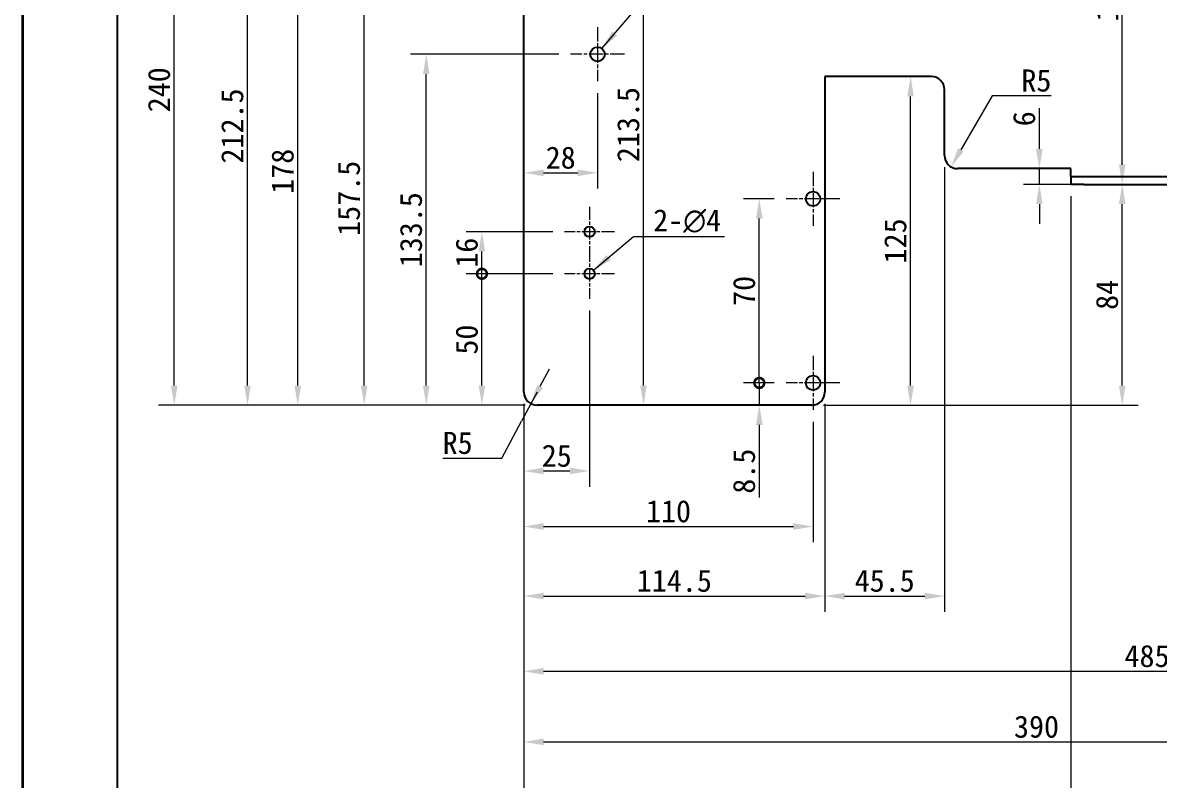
# Model space of a CAD drawing. Header units: millimetres. Extents: x 18 to 1244, y 16 to 875.
# Drawn here: x 18 to 450.3, y 316.3 to 604.4 of the extents above; entities that cross this region are included whole.
import ezdxf

# ---------------------------------------------------------------- set-up
doc = ezdxf.new("R2010")
doc.units = ezdxf.units.MM
doc.header["$LTSCALE"] = 3
doc.linetypes.add('CHAIN', pattern=[0.3543, 0.2362, -0.0295, 0.0591, -0.0295])
for name, color, linetype, lineweight, true_color in [('中心标记 (ISO)', 1, 'CHAIN', 18, 0xff0000), ('尺寸 (ISO)', 7, 'Continuous', 18, 0x008000), ('符号 (ISO)', 7, 'Continuous', 18, 0x008000)]:
    doc.layers.add(name, color=color, linetype=linetype, lineweight=lineweight, true_color=true_color)
doc.layers.add('可见 (ISO)', color=7, linetype='Continuous', lineweight=25)
doc.layers.add('图框 (ISO)', color=7, linetype='Continuous', lineweight=35)
doc.styles.add('文本样式74', font='SimSun.ttf')
doc.styles.add('最新国标', font='simfang.ttf')
doc.dimstyles.new('默认 (GB)', dxfattribs={"dimscale": 3, "dimtxt": 2.8, "dimasz": 2.5, "dimexe": 2, "dimexo": 1.5, "dimgap": 0.5, "dimtad": 1, "dimtoh": 1, "dimdsep": 46, "dimtxsty": '最新国标', "dimcen": 0.09, "dimdle": 10, "dimclrd": 256, "dimclre": 256, "dimclrt": 256, "dimaunit": 1, "dimadec": 3, "dimazin": 2, "dimtfac": 0.535714, "dimtmove": 0, "dimatfit": 3, "dimfxl": 0, "dimtolj": 1, "dimtzin": 0, "dimlwd": -1, "dimlwe": -1, "dimarcsym": 0})
doc.dimstyles.new('默认 (GB)$7', dxfattribs={"dimscale": 3, "dimtxt": 2.8, "dimasz": 2.5, "dimexe": 2, "dimexo": 1.5, "dimgap": 0.5, "dimtad": 1, "dimtoh": 1, "dimdsep": 46, "dimtxsty": '最新国标', "dimcen": 0.09, "dimdle": 10, "dimclrd": 256, "dimclre": 256, "dimclrt": 256, "dimaunit": 1, "dimadec": 3, "dimazin": 2, "dimtfac": 0.535714, "dimtmove": 0, "dimatfit": 3, "dimfxl": 0, "dimtolj": 1, "dimtzin": 0, "dimlwd": -1, "dimlwe": -1, "dimarcsym": 0})

# ---------------------------------------------------------------- blocks, each defined once
blk = doc.blocks.new('图框 最新国标')
at = {"layer": '图框 (ISO)'}
blk.add_line((6, 7), (6, 291.5), dxfattribs=at)
at = {"layer": '图框 (ISO)', "color": 7, "linetype": 'Continuous', "lineweight": 25}
blk.add_line((18, 7), (18, 290), dxfattribs=at)
at = {"layer": '图框 (ISO)', "style": '文本样式74'}
blk.add_attdef('零件代号_001', (42.68, 287.25), '', height=2.5, rotation=180, dxfattribs=at)
blk = doc.blocks.new('*D5')
at = {"layer": 'Defpoints', "color": 0, "transparency": 16777216}
for p in [(208.63, 463.93), (323.13, 463.93), (323.13, 386.34)]:
    blk.add_point(p, dxfattribs=at)
at = {"layer": '尺寸 (ISO)', "color": 116, "true_color": 0x00803f, "transparency": 16777216}
for p, q in [((208.63, 459.43), (208.63, 380.34)), ((323.13, 459.43), (323.13, 380.34)), ((216.13, 386.34), (315.63, 386.34))]:
    blk.add_line(p, q, dxfattribs=at)
for points in [[(216.13, 387.59), (216.13, 385.09), (208.63, 386.34)], [(315.63, 387.59), (315.63, 385.09), (323.13, 386.34)]]:
    blk.add_solid(points, dxfattribs=at)
at = {"layer": '尺寸 (ISO)', "transparency": 16777216, "insert": (265.88, 392.12), "char_height": 8.4, "attachment_point": 5, "style": '最新国标'}
blk.add_mtext('\\A1;114.5', dxfattribs=at)
blk = doc.blocks.new('*D6')
at = {"layer": 'Defpoints', "color": 0, "transparency": 16777216}
for p in [(368.63, 553.93), (323.13, 463.93), (368.63, 386.34)]:
    blk.add_point(p, dxfattribs=at)
at = {"layer": '尺寸 (ISO)', "color": 116, "true_color": 0x00803f, "transparency": 16777216}
for p, q in [((368.63, 549.43), (368.63, 380.34)), ((323.13, 459.43), (323.13, 380.34)), ((330.63, 386.34), (361.13, 386.34))]:
    blk.add_line(p, q, dxfattribs=at)
for points in [[(330.63, 387.59), (330.63, 385.09), (323.13, 386.34)], [(361.13, 387.59), (361.13, 385.09), (368.63, 386.34)]]:
    blk.add_solid(points, dxfattribs=at)
at = {"layer": '尺寸 (ISO)', "transparency": 16777216, "insert": (345.88, 392.12), "char_height": 8.4, "attachment_point": 5, "style": '最新国标'}
blk.add_mtext('\\A1;45.5', dxfattribs=at)
blk = doc.blocks.new('_DotSmall')
at = {"color": 0, "linetype": 'ByBlock', "const_width": 0.5}
blk.add_lwpolyline([(-0.0625, 0, 1), (0.0625, 0, 1)], format="xyb", close=True, dxfattribs=at)
blk = doc.blocks.new('*D7')
at = {"layer": 'Defpoints', "color": 0, "transparency": 16777216}
for p in [(416.63, 542.93), (208.63, 463.93), (416.63, 299.02)]:
    blk.add_point(p, dxfattribs=at)
at = {"layer": '尺寸 (ISO)', "color": 116, "true_color": 0x00803f, "transparency": 16777216}
for p, q in [((416.63, 538.43), (416.63, 293.02)), ((208.63, 459.43), (208.63, 293.02)), ((216.13, 299.02), (416.63, 299.02))]:
    blk.add_line(p, q, dxfattribs=at)
blk.add_solid([(216.13, 300.27), (216.13, 297.77), (208.63, 299.02)], dxfattribs=at)
at = {"layer": '尺寸 (ISO)', "color": 116, "true_color": 0x00803f, "transparency": 16777216, "xscale": 7.5, "yscale": 7.5, "zscale": 7.5}
blk.add_blockref('_DotSmall', (416.63, 299.02), dxfattribs=at)
at = {"layer": '尺寸 (ISO)', "transparency": 16777216, "insert": (312.63, 304.77), "char_height": 8.4, "attachment_point": 5, "style": '最新国标'}
blk.add_mtext('\\A1;208', dxfattribs=at)
blk = doc.blocks.new('*D9')
at = {"layer": 'Defpoints', "color": 0, "transparency": 16777216}
for p in [(416.63, 542.93), (963.63, 542.93), (963.63, 299.02)]:
    blk.add_point(p, dxfattribs=at)
at = {"layer": '尺寸 (ISO)', "color": 116, "true_color": 0x00803f, "transparency": 16777216}
for p, q in [((416.63, 538.43), (416.63, 293.02)), ((963.63, 538.43), (963.63, 293.02)), ((416.63, 299.02), (956.13, 299.02))]:
    blk.add_line(p, q, dxfattribs=at)
blk.add_solid([(956.13, 300.27), (956.13, 297.77), (963.63, 299.02)], dxfattribs=at)
at = {"layer": '尺寸 (ISO)', "color": 116, "true_color": 0x00803f, "transparency": 16777216, "xscale": 7.5, "yscale": 7.5, "zscale": 7.5, "rotation": 180}
blk.add_blockref('_DotSmall', (416.63, 299.02), dxfattribs=at)
at = {"layer": '尺寸 (ISO)', "transparency": 16777216, "insert": (690.13, 304.77), "char_height": 8.4, "attachment_point": 5, "style": '最新国标'}
blk.add_mtext('\\A1;547', dxfattribs=at)
blk = doc.blocks.new('*D10')
at = {"layer": 'Defpoints', "color": 0, "transparency": 16777216}
for p in [(233.63, 499.43), (208.63, 463.93), (233.63, 433.93)]:
    blk.add_point(p, dxfattribs=at)
at = {"layer": '尺寸 (ISO)', "color": 116, "true_color": 0x00803f, "transparency": 16777216}
for p, q in [((233.63, 494.93), (233.63, 427.93)), ((208.63, 459.43), (208.63, 427.93)), ((216.13, 433.93), (226.13, 433.93))]:
    blk.add_line(p, q, dxfattribs=at)
for points in [[(216.13, 435.18), (216.13, 432.68), (208.63, 433.93)], [(226.13, 435.18), (226.13, 432.68), (233.63, 433.93)]]:
    blk.add_solid(points, dxfattribs=at)
at = {"layer": '尺寸 (ISO)', "transparency": 16777216, "insert": (221.13, 439.68), "char_height": 8.4, "attachment_point": 5, "style": '最新国标'}
blk.add_mtext('\\A1;25', dxfattribs=at)
blk = doc.blocks.new('*D11')
at = {"layer": 'Defpoints', "color": 0, "transparency": 16777216}
for p in [(208.63, 463.93), (318.63, 457.18), (318.63, 412.8)]:
    blk.add_point(p, dxfattribs=at)
at = {"layer": '尺寸 (ISO)', "color": 116, "true_color": 0x00803f, "transparency": 16777216}
for p, q in [((208.63, 459.43), (208.63, 406.8)), ((318.63, 452.68), (318.63, 406.8)), ((216.13, 412.8), (311.13, 412.8))]:
    blk.add_line(p, q, dxfattribs=at)
for points in [[(216.13, 414.05), (216.13, 411.55), (208.63, 412.8)], [(311.13, 414.05), (311.13, 411.55), (318.63, 412.8)]]:
    blk.add_solid(points, dxfattribs=at)
at = {"layer": '尺寸 (ISO)', "transparency": 16777216, "insert": (263.63, 418.55), "char_height": 8.4, "attachment_point": 5, "style": '最新国标'}
blk.add_mtext('\\A1;110', dxfattribs=at)
blk = doc.blocks.new('*D12')
at = {"layer": 'Defpoints', "color": 0, "transparency": 16777216}
for p in [(236.63, 582.18), (208.63, 547.32), (236.63, 547.32)]:
    blk.add_point(p, dxfattribs=at)
at = {"layer": '尺寸 (ISO)', "color": 116, "true_color": 0x00803f, "transparency": 16777216}
for p, q in [((236.63, 577.68), (236.63, 541.32)), ((216.13, 547.32), (229.13, 547.32))]:
    blk.add_line(p, q, dxfattribs=at)
for points in [[(216.13, 548.57), (216.13, 546.07), (208.63, 547.32)], [(229.13, 548.57), (229.13, 546.07), (236.63, 547.32)]]:
    blk.add_solid(points, dxfattribs=at)
at = {"layer": '尺寸 (ISO)', "transparency": 16777216, "insert": (222.63, 553.07), "char_height": 8.4, "attachment_point": 5, "style": '最新国标'}
blk.add_mtext('\\A1;28', dxfattribs=at)
blk = doc.blocks.new('*D13')
at = {"layer": 'Defpoints', "color": 0, "transparency": 16777216}
for p in [(192.67, 508.93), (224.13, 508.93), (213.63, 458.93)]:
    blk.add_point(p, dxfattribs=at)
at = {"layer": '尺寸 (ISO)', "color": 116, "true_color": 0x00803f, "transparency": 16777216}
for p, q in [((219.63, 508.93), (186.67, 508.93)), ((192.67, 466.43), (192.67, 508.93)), ((209.13, 458.93), (186.67, 458.93))]:
    blk.add_line(p, q, dxfattribs=at)
blk.add_solid([(191.42, 466.43), (193.92, 466.43), (192.67, 458.93)], dxfattribs=at)
at = {"layer": '尺寸 (ISO)', "color": 116, "true_color": 0x00803f, "transparency": 16777216, "xscale": 7.5, "yscale": 7.5, "zscale": 7.5, "rotation": 90}
blk.add_blockref('_DotSmall', (192.67, 508.93), dxfattribs=at)
at = {"layer": '尺寸 (ISO)', "transparency": 16777216, "insert": (186.92, 483.9), "char_height": 8.4, "attachment_point": 5, "rotation": 90, "style": '最新国标'}
blk.add_mtext('\\A1;50', dxfattribs=at)
blk = doc.blocks.new('*D14')
at = {"layer": 'Defpoints', "color": 0, "transparency": 16777216}
for p in [(192.67, 524.93), (224.13, 524.93), (224.13, 508.93)]:
    blk.add_point(p, dxfattribs=at)
at = {"layer": '尺寸 (ISO)', "color": 116, "true_color": 0x00803f, "transparency": 16777216}
for p, q in [((219.63, 524.93), (186.67, 524.93)), ((192.67, 508.93), (192.67, 517.43)), ((219.63, 508.93), (186.67, 508.93))]:
    blk.add_line(p, q, dxfattribs=at)
blk.add_solid([(191.42, 517.43), (193.92, 517.43), (192.67, 524.93)], dxfattribs=at)
at = {"layer": '尺寸 (ISO)', "color": 116, "true_color": 0x00803f, "transparency": 16777216, "xscale": 7.5, "yscale": 7.5, "zscale": 7.5, "rotation": 270}
blk.add_blockref('_DotSmall', (192.67, 508.93), dxfattribs=at)
at = {"layer": '尺寸 (ISO)', "transparency": 16777216, "insert": (186.92, 516.96), "char_height": 8.4, "attachment_point": 5, "rotation": 90, "style": '最新国标'}
blk.add_mtext('\\A1;16', dxfattribs=at)
blk = doc.blocks.new('*D15')
at = {"layer": 'Defpoints', "color": 0, "transparency": 16777216}
for p in [(213.63, 463.93), (211.28, 459.52)]:
    blk.add_point(p, dxfattribs=at)
at = {"layer": '尺寸 (ISO)', "color": 116, "true_color": 0x00803f, "transparency": 16777216}
for p, q in [((214.81, 466.14), (218.34, 472.76)), ((213.63, 463.93), (211.28, 459.52)), ((211.28, 459.52), (207.75, 452.9)), ((200.22, 438.79), (207.75, 452.9)), ((177.86, 438.79), (200.22, 438.79))]:
    blk.add_line(p, q, dxfattribs=at)
blk.add_solid([(213.7, 466.73), (215.91, 465.55), (211.28, 459.52)], dxfattribs=at)
at = {"layer": '尺寸 (ISO)', "transparency": 16777216, "insert": (183.43, 444.54), "char_height": 8.4, "attachment_point": 5, "style": '最新国标'}
blk.add_mtext('\\A1;R5', dxfattribs=at)
blk = doc.blocks.new('*D16')
at = {"layer": 'Defpoints', "color": 0, "transparency": 16777216}
for p in [(171.5, 592.43), (226.38, 592.43), (213.63, 458.93)]:
    blk.add_point(p, dxfattribs=at)
at = {"layer": '尺寸 (ISO)', "color": 116, "true_color": 0x00803f, "transparency": 16777216}
for p, q in [((221.88, 592.43), (165.5, 592.43)), ((171.5, 466.43), (171.5, 584.93)), ((209.13, 458.93), (165.5, 458.93))]:
    blk.add_line(p, q, dxfattribs=at)
for points in [[(170.25, 584.93), (172.75, 584.93), (171.5, 592.43)], [(170.25, 466.43), (172.75, 466.43), (171.5, 458.93)]]:
    blk.add_solid(points, dxfattribs=at)
at = {"layer": '尺寸 (ISO)', "transparency": 16777216, "insert": (165.72, 525.68), "char_height": 8.4, "attachment_point": 5, "rotation": 90, "style": '最新国标'}
blk.add_mtext('\\A1;133.5', dxfattribs=at)
blk = doc.blocks.new('*D17')
at = {"layer": 'Defpoints', "color": 0, "transparency": 16777216}
for p in [(355.72, 583.93), (355.72, 583.93), (318.13, 458.93)]:
    blk.add_point(p, dxfattribs=at)
at = {"layer": '尺寸 (ISO)', "color": 116, "true_color": 0x00803f, "transparency": 16777216}
for p, q in [((355.72, 466.43), (355.72, 576.43)), ((322.63, 458.93), (361.72, 458.93))]:
    blk.add_line(p, q, dxfattribs=at)
for points in [[(354.47, 576.43), (356.97, 576.43), (355.72, 583.93)], [(354.47, 466.43), (356.97, 466.43), (355.72, 458.93)]]:
    blk.add_solid(points, dxfattribs=at)
at = {"layer": '尺寸 (ISO)', "transparency": 16777216, "insert": (349.97, 521.43), "char_height": 8.4, "attachment_point": 5, "rotation": 90, "style": '最新国标'}
blk.add_mtext('\\A1;125', dxfattribs=at)
blk = doc.blocks.new('*D18')
at = {"layer": 'Defpoints', "color": 0, "transparency": 16777216}
for p in [(298.19, 467.43), (308.38, 467.43), (318.13, 458.93)]:
    blk.add_point(p, dxfattribs=at)
at = {"layer": '尺寸 (ISO)', "color": 116, "true_color": 0x00803f, "transparency": 16777216}
for p, q in [((298.19, 467.43), (298.19, 482.43)), ((303.88, 467.43), (292.19, 467.43)), ((298.19, 467.43), (298.19, 458.93)), ((298.19, 451.43), (298.19, 423.79))]:
    blk.add_line(p, q, dxfattribs=at)
blk.add_solid([(296.94, 451.43), (299.44, 451.43), (298.19, 458.93)], dxfattribs=at)
at = {"layer": '尺寸 (ISO)', "color": 116, "true_color": 0x00803f, "transparency": 16777216, "xscale": 7.5, "yscale": 7.5, "zscale": 7.5, "rotation": 270}
blk.add_blockref('_DotSmall', (298.19, 467.43), dxfattribs=at)
at = {"layer": '尺寸 (ISO)', "transparency": 16777216, "insert": (292.42, 433.85), "char_height": 8.4, "attachment_point": 5, "rotation": 90, "style": '最新国标'}
blk.add_mtext('\\A1;8.5', dxfattribs=at)
blk = doc.blocks.new('*D19')
at = {"layer": 'Defpoints', "color": 0, "transparency": 16777216}
for p in [(298.19, 537.43), (308.38, 537.43), (308.38, 467.43)]:
    blk.add_point(p, dxfattribs=at)
at = {"layer": '尺寸 (ISO)', "color": 116, "true_color": 0x00803f, "transparency": 16777216}
for p, q in [((303.88, 537.43), (292.19, 537.43)), ((298.19, 467.43), (298.19, 529.93)), ((303.88, 467.43), (292.19, 467.43))]:
    blk.add_line(p, q, dxfattribs=at)
blk.add_solid([(296.94, 529.93), (299.44, 529.93), (298.19, 537.43)], dxfattribs=at)
at = {"layer": '尺寸 (ISO)', "color": 116, "true_color": 0x00803f, "transparency": 16777216, "xscale": 7.5, "yscale": 7.5, "zscale": 7.5, "rotation": 270}
blk.add_blockref('_DotSmall', (298.19, 467.43), dxfattribs=at)
at = {"layer": '尺寸 (ISO)', "transparency": 16777216, "insert": (292.44, 502.43), "char_height": 8.4, "attachment_point": 5, "rotation": 90, "style": '最新国标'}
blk.add_mtext('\\A1;70', dxfattribs=at)
blk = doc.blocks.new('*D28')
at = {"layer": 'Defpoints', "color": 0, "transparency": 16777216}
for p in [(147.89, 616.43), (204.38, 616.43), (213.63, 458.93)]:
    blk.add_point(p, dxfattribs=at)
at = {"layer": '尺寸 (ISO)', "color": 116, "true_color": 0x00803f, "transparency": 16777216}
for p, q in [((199.88, 616.43), (141.89, 616.43)), ((147.89, 466.43), (147.89, 616.43)), ((209.13, 458.93), (141.89, 458.93))]:
    blk.add_line(p, q, dxfattribs=at)
blk.add_solid([(146.64, 466.43), (149.14, 466.43), (147.89, 458.93)], dxfattribs=at)
at = {"layer": '尺寸 (ISO)', "color": 116, "true_color": 0x00803f, "transparency": 16777216, "xscale": 7.5, "yscale": 7.5, "zscale": 7.5, "rotation": 90}
blk.add_blockref('_DotSmall', (147.89, 616.43), dxfattribs=at)
at = {"layer": '尺寸 (ISO)', "transparency": 16777216, "insert": (142.12, 537.65), "char_height": 8.4, "attachment_point": 5, "rotation": 90, "style": '最新国标'}
blk.add_mtext('\\A1;157.5', dxfattribs=at)
blk = doc.blocks.new('*D30')
at = {"layer": 'Defpoints', "color": 0, "transparency": 16777216}
for p in [(122.63, 636.93), (250.38, 636.93), (213.63, 458.93)]:
    blk.add_point(p, dxfattribs=at)
at = {"layer": '尺寸 (ISO)', "color": 116, "true_color": 0x00803f, "transparency": 16777216}
for p, q in [((245.88, 636.93), (116.63, 636.93)), ((122.63, 466.43), (122.63, 636.93)), ((209.13, 458.93), (116.63, 458.93))]:
    blk.add_line(p, q, dxfattribs=at)
blk.add_solid([(121.38, 466.43), (123.88, 466.43), (122.63, 458.93)], dxfattribs=at)
at = {"layer": '尺寸 (ISO)', "color": 116, "true_color": 0x00803f, "transparency": 16777216, "xscale": 7.5, "yscale": 7.5, "zscale": 7.5, "rotation": 90}
blk.add_blockref('_DotSmall', (122.63, 636.93), dxfattribs=at)
at = {"layer": '尺寸 (ISO)', "transparency": 16777216, "insert": (116.88, 547.93), "char_height": 8.4, "attachment_point": 5, "rotation": 90, "style": '最新国标'}
blk.add_mtext('\\A1;178', dxfattribs=at)
blk = doc.blocks.new('*D32')
at = {"layer": 'Defpoints', "color": 0, "transparency": 16777216}
for p in [(436.24, 542.93), (436.24, 542.93), (318.13, 458.93)]:
    blk.add_point(p, dxfattribs=at)
at = {"layer": '尺寸 (ISO)', "color": 116, "true_color": 0x00803f, "transparency": 16777216}
for p, q in [((436.24, 466.43), (436.24, 535.43)), ((322.63, 458.93), (442.24, 458.93))]:
    blk.add_line(p, q, dxfattribs=at)
for points in [[(434.99, 535.43), (437.49, 535.43), (436.24, 542.93)], [(434.99, 466.43), (437.49, 466.43), (436.24, 458.93)]]:
    blk.add_solid(points, dxfattribs=at)
at = {"layer": '尺寸 (ISO)', "transparency": 16777216, "insert": (430.49, 500.93), "char_height": 8.4, "attachment_point": 5, "rotation": 90, "style": '最新国标'}
blk.add_mtext('\\A1;84', dxfattribs=at)
blk = doc.blocks.new('*D33')
at = {"layer": 'Defpoints', "color": 0, "transparency": 16777216}
for p in [(254.14, 672.43), (274.88, 672.43), (254.14, 458.93)]:
    blk.add_point(p, dxfattribs=at)
at = {"layer": '尺寸 (ISO)', "color": 116, "true_color": 0x00803f, "transparency": 16777216}
for p, q in [((270.38, 672.43), (248.14, 672.43)), ((254.14, 466.43), (254.14, 664.93))]:
    blk.add_line(p, q, dxfattribs=at)
for points in [[(252.89, 664.93), (255.39, 664.93), (254.14, 672.43)], [(252.89, 466.43), (255.39, 466.43), (254.14, 458.93)]]:
    blk.add_solid(points, dxfattribs=at)
at = {"layer": '尺寸 (ISO)', "transparency": 16777216, "insert": (248.37, 565.68), "char_height": 8.4, "attachment_point": 5, "rotation": 90, "style": '最新国标'}
blk.add_mtext('\\A1;213.5', dxfattribs=at)
blk = doc.blocks.new('*D34')
at = {"layer": 'Defpoints', "color": 0, "transparency": 16777216}
for p in [(103.51, 671.43), (299.38, 671.43), (213.63, 458.93)]:
    blk.add_point(p, dxfattribs=at)
at = {"layer": '尺寸 (ISO)', "color": 116, "true_color": 0x00803f, "transparency": 16777216}
for p, q in [((294.88, 671.43), (97.51, 671.43)), ((103.51, 466.43), (103.51, 671.43)), ((209.13, 458.93), (97.51, 458.93))]:
    blk.add_line(p, q, dxfattribs=at)
blk.add_solid([(102.26, 466.43), (104.76, 466.43), (103.51, 458.93)], dxfattribs=at)
at = {"layer": '尺寸 (ISO)', "color": 116, "true_color": 0x00803f, "transparency": 16777216, "xscale": 7.5, "yscale": 7.5, "zscale": 7.5, "rotation": 90}
blk.add_blockref('_DotSmall', (103.51, 671.43), dxfattribs=at)
at = {"layer": '尺寸 (ISO)', "transparency": 16777216, "insert": (97.74, 565.15), "char_height": 8.4, "attachment_point": 5, "rotation": 90, "style": '最新国标'}
blk.add_mtext('\\A1;212.5', dxfattribs=at)
blk = doc.blocks.new('*D36')
at = {"layer": 'Defpoints', "color": 0, "transparency": 16777216}
for p in [(373.63, 683.93), (436.24, 683.93), (436.24, 542.93)]:
    blk.add_point(p, dxfattribs=at)
at = {"layer": '尺寸 (ISO)', "color": 116, "true_color": 0x00803f, "transparency": 16777216}
for p, q in [((378.13, 683.93), (442.24, 683.93)), ((436.24, 550.43), (436.24, 676.43))]:
    blk.add_line(p, q, dxfattribs=at)
for points in [[(434.99, 676.43), (437.49, 676.43), (436.24, 683.93)], [(434.99, 550.43), (437.49, 550.43), (436.24, 542.93)]]:
    blk.add_solid(points, dxfattribs=at)
at = {"layer": '尺寸 (ISO)', "transparency": 16777216, "insert": (430.54, 613.43), "char_height": 8.4, "attachment_point": 5, "rotation": 90, "style": '最新国标'}
blk.add_mtext('\\A1;141', dxfattribs=at)
blk = doc.blocks.new('*D43')
at = {"layer": 'Defpoints', "color": 0, "transparency": 16777216}
for p in [(598.63, 578.68), (208.63, 463.93), (598.63, 330.86)]:
    blk.add_point(p, dxfattribs=at)
at = {"layer": '尺寸 (ISO)', "color": 116, "true_color": 0x00803f, "transparency": 16777216}
for p, q in [((598.63, 574.18), (598.63, 324.86)), ((208.63, 459.43), (208.63, 324.86)), ((216.13, 330.86), (598.63, 330.86))]:
    blk.add_line(p, q, dxfattribs=at)
blk.add_solid([(216.13, 332.11), (216.13, 329.61), (208.63, 330.86)], dxfattribs=at)
at = {"layer": '尺寸 (ISO)', "color": 116, "true_color": 0x00803f, "transparency": 16777216, "xscale": 7.5, "yscale": 7.5, "zscale": 7.5}
blk.add_blockref('_DotSmall', (598.63, 330.86), dxfattribs=at)
at = {"layer": '尺寸 (ISO)', "transparency": 16777216, "insert": (403.63, 336.61), "char_height": 8.4, "attachment_point": 5, "style": '最新国标'}
blk.add_mtext('\\A1;390', dxfattribs=at)
blk = doc.blocks.new('*D45')
at = {"layer": 'Defpoints', "color": 0, "transparency": 16777216}
for p in [(973.63, 557.68), (208.63, 463.93), (973.63, 271.93)]:
    blk.add_point(p, dxfattribs=at)
at = {"layer": '尺寸 (ISO)', "color": 116, "true_color": 0x00803f, "transparency": 16777216}
for p, q in [((973.63, 553.18), (973.63, 265.93)), ((208.63, 459.43), (208.63, 265.93)), ((216.13, 271.93), (973.63, 271.93))]:
    blk.add_line(p, q, dxfattribs=at)
blk.add_solid([(216.13, 273.18), (216.13, 270.68), (208.63, 271.93)], dxfattribs=at)
at = {"layer": '尺寸 (ISO)', "color": 116, "true_color": 0x00803f, "transparency": 16777216, "xscale": 7.5, "yscale": 7.5, "zscale": 7.5}
blk.add_blockref('_DotSmall', (973.63, 271.93), dxfattribs=at)
at = {"layer": '尺寸 (ISO)', "transparency": 16777216, "insert": (591.13, 277.68), "char_height": 8.4, "attachment_point": 5, "style": '最新国标'}
blk.add_mtext('\\A1;765', dxfattribs=at)
blk = doc.blocks.new('*D47')
at = {"layer": 'Defpoints', "color": 0, "transparency": 16777216}
for p in [(1011.63, 588.68), (208.63, 463.93), (1011.63, 247.62)]:
    blk.add_point(p, dxfattribs=at)
at = {"layer": '尺寸 (ISO)', "color": 116, "true_color": 0x00803f, "transparency": 16777216}
for p, q in [((1011.63, 584.18), (1011.63, 241.62)), ((208.63, 459.43), (208.63, 241.62)), ((216.13, 247.62), (1004.13, 247.62))]:
    blk.add_line(p, q, dxfattribs=at)
for points in [[(216.13, 248.87), (216.13, 246.37), (208.63, 247.62)], [(1004.13, 248.87), (1004.13, 246.37), (1011.63, 247.62)]]:
    blk.add_solid(points, dxfattribs=at)
at = {"layer": '尺寸 (ISO)', "transparency": 16777216, "insert": (610.13, 253.36), "char_height": 8.4, "attachment_point": 5, "style": '最新国标'}
blk.add_mtext('\\A1;803', dxfattribs=at)
blk = doc.blocks.new('*D48')
at = {"layer": 'Defpoints', "color": 0, "transparency": 16777216}
for p in [(569.88, 588.93), (588.38, 588.93), (421.63, 542.93)]:
    blk.add_point(p, dxfattribs=at)
at = {"layer": '尺寸 (ISO)', "color": 116, "true_color": 0x00803f, "transparency": 16777216}
for p, q in [((583.88, 588.93), (563.88, 588.93)), ((569.88, 550.43), (569.88, 588.93))]:
    blk.add_line(p, q, dxfattribs=at)
blk.add_solid([(568.63, 550.43), (571.13, 550.43), (569.88, 542.93)], dxfattribs=at)
at = {"layer": '尺寸 (ISO)', "color": 116, "true_color": 0x00803f, "transparency": 16777216, "xscale": 7.5, "yscale": 7.5, "zscale": 7.5, "rotation": 90}
blk.add_blockref('_DotSmall', (569.88, 588.93), dxfattribs=at)
at = {"layer": '尺寸 (ISO)', "transparency": 16777216, "insert": (564.13, 565.9), "char_height": 8.4, "attachment_point": 5, "rotation": 90, "style": '最新国标'}
blk.add_mtext('\\A1;46', dxfattribs=at)
blk = doc.blocks.new('*D50')
at = {"layer": 'Defpoints', "color": 0, "transparency": 16777216}
for p in [(694.13, 571.43), (208.63, 463.93), (694.13, 357.72)]:
    blk.add_point(p, dxfattribs=at)
at = {"layer": '尺寸 (ISO)', "color": 116, "true_color": 0x00803f, "transparency": 16777216}
for p, q in [((694.13, 566.93), (694.13, 351.72)), ((208.63, 459.43), (208.63, 351.72)), ((216.13, 357.72), (686.63, 357.72))]:
    blk.add_line(p, q, dxfattribs=at)
for points in [[(216.13, 358.97), (216.13, 356.47), (208.63, 357.72)], [(686.63, 358.97), (686.63, 356.47), (694.13, 357.72)]]:
    blk.add_solid(points, dxfattribs=at)
at = {"layer": '尺寸 (ISO)', "transparency": 16777216, "insert": (451.38, 363.49), "char_height": 8.4, "attachment_point": 5, "style": '最新国标'}
blk.add_mtext('\\A1;485.5', dxfattribs=at)
blk = doc.blocks.new('*D58')
at = {"layer": 'Defpoints', "color": 0, "transparency": 16777216}
for p in [(404.71, 548.93), (405.22, 548.93), (421.63, 542.93)]:
    blk.add_point(p, dxfattribs=at)
at = {"layer": '尺寸 (ISO)', "color": 116, "true_color": 0x00803f, "transparency": 16777216}
for p, q in [((404.71, 556.43), (404.71, 571.88)), ((404.71, 542.93), (404.71, 548.93)), ((417.13, 542.93), (398.71, 542.93)), ((404.71, 535.43), (404.71, 527.93))]:
    blk.add_line(p, q, dxfattribs=at)
for points in [[(403.46, 556.43), (405.96, 556.43), (404.71, 548.93)], [(403.46, 535.43), (405.96, 535.43), (404.71, 542.93)]]:
    blk.add_solid(points, dxfattribs=at)
at = {"layer": '尺寸 (ISO)', "transparency": 16777216, "insert": (398.96, 567.9), "char_height": 8.4, "attachment_point": 5, "rotation": 90, "style": '最新国标'}
blk.add_mtext('\\A1;6', dxfattribs=at)
blk = doc.blocks.new('*D59')
at = {"layer": 'Defpoints', "color": 0, "transparency": 16777216}
for p in [(373.63, 553.93), (371.12, 549.61)]:
    blk.add_point(p, dxfattribs=at)
at = {"layer": '尺寸 (ISO)', "color": 116, "true_color": 0x00803f, "transparency": 16777216}
for p, q in [((386.79, 576.65), (374.88, 556.1)), ((409.15, 576.65), (386.79, 576.65))]:
    blk.add_line(p, q, dxfattribs=at)
blk.add_solid([(373.8, 556.72), (375.97, 555.47), (371.12, 549.61)], dxfattribs=at)
at = {"layer": '尺寸 (ISO)', "transparency": 16777216, "insert": (403.58, 582.4), "char_height": 8.4, "attachment_point": 5, "style": '最新国标'}
blk.add_mtext('\\A1;R5', dxfattribs=at)
blk = doc.blocks.new('*D65')
at = {"layer": 'Defpoints', "color": 0, "transparency": 16777216}
for p in [(75.63, 698.93), (318.63, 698.93), (213.63, 458.93)]:
    blk.add_point(p, dxfattribs=at)
at = {"layer": '尺寸 (ISO)', "color": 116, "true_color": 0x00803f, "transparency": 16777216}
for p, q in [((314.13, 698.93), (69.63, 698.93)), ((75.63, 466.43), (75.63, 691.43)), ((209.13, 458.93), (69.63, 458.93))]:
    blk.add_line(p, q, dxfattribs=at)
for points in [[(74.38, 691.43), (76.88, 691.43), (75.63, 698.93)], [(74.38, 466.43), (76.88, 466.43), (75.63, 458.93)]]:
    blk.add_solid(points, dxfattribs=at)
at = {"layer": '尺寸 (ISO)', "transparency": 16777216, "insert": (69.88, 578.93), "char_height": 8.4, "attachment_point": 5, "rotation": 90, "style": '最新国标'}
blk.add_mtext('\\A1;240', dxfattribs=at)
blk = doc.blocks.new('*D71')
at = {"layer": 'Defpoints', "color": 0, "transparency": 16777216}
for p in [(1021.63, 567.93), (208.63, 463.93), (1021.63, 213.93)]:
    blk.add_point(p, dxfattribs=at)
at = {"layer": '尺寸 (ISO)', "color": 116, "true_color": 0x00803f, "transparency": 16777216}
for p, q in [((1021.63, 563.43), (1021.63, 207.93)), ((208.63, 459.43), (208.63, 207.93)), ((216.13, 213.93), (1014.13, 213.93))]:
    blk.add_line(p, q, dxfattribs=at)
for points in [[(216.13, 215.18), (216.13, 212.68), (208.63, 213.93)], [(1014.13, 215.18), (1014.13, 212.68), (1021.63, 213.93)]]:
    blk.add_solid(points, dxfattribs=at)
at = {"layer": '尺寸 (ISO)', "transparency": 16777216, "insert": (615.13, 219.68), "char_height": 8.4, "attachment_point": 5, "style": '最新国标'}
blk.add_mtext('\\A1;813', dxfattribs=at)

msp = doc.modelspace()

# ---------------------------------------------------------------- linework, layer by layer
at = {"layer": '中心标记 (ISO)', "ltscale": 7.593151}
for p, q in [((236.6306, 602.6827), (236.6306, 582.1827)), ((246.8806, 592.4327), (226.3806, 592.4327)), ((318.6306, 547.6827), (318.6306, 527.1827)), ((328.8806, 537.4327), (308.3806, 537.4327)), ((318.6306, 477.6827), (318.6306, 457.1827)), ((328.8806, 467.4327), (308.3806, 467.4327))]:
    msp.add_line(p, q, dxfattribs=at)
at = {"layer": '中心标记 (ISO)', "ltscale": 7.037547}
for p, q in [((233.6306, 534.4327), (233.6306, 515.4327)), ((243.1306, 524.9327), (224.1306, 524.9327)), ((233.6306, 518.4327), (233.6306, 499.4327)), ((243.1306, 508.9327), (224.1306, 508.9327))]:
    msp.add_line(p, q, dxfattribs=at)
at = {"layer": '可见 (ISO)'}
for p, q in [((208.6306, 463.9327), (208.6306, 632.5375)), ((363.6306, 583.9327), (323.1306, 583.9327)), ((323.1306, 583.9327), (323.1306, 463.9327)), ((368.6306, 553.9327), (368.6306, 578.9327)), ((416.6306, 548.9327), (373.6306, 548.9327)), ((416.6306, 545.9327), (416.6306, 548.9327)), ((416.6306, 545.9327), (421.6306, 545.9327)), ((416.6306, 545.9327), (416.6306, 542.9327)), ((421.6306, 545.9327), (958.6306, 545.9327)), ((421.6306, 542.9327), (416.6306, 542.9327)), ((421.6306, 542.9327), (958.6306, 542.9327)), ((318.1306, 458.9327), (213.6306, 458.9327))]:
    msp.add_line(p, q, dxfattribs=at)
for centre, radius in [((236.6306, 592.4327), 2.75), ((318.6306, 537.4327), 2.75), ((233.6306, 524.9327), 2), ((233.6306, 508.9327), 2), ((318.6306, 467.4327), 2.75)]:
    msp.add_circle(centre, radius, dxfattribs=at)
for centre, start, end in [((363.6306, 578.9327), 0, 90), ((373.6306, 553.9327), 180, 270), ((213.6306, 463.9327), 180, 270), ((318.1306, 463.9327), 270, 0)]:
    msp.add_arc(centre, 5, start, end, dxfattribs=at)

# ---------------------------------------------------------------- block references
at = {"xscale": 3, "yscale": 3, "zscale": 3}
msp.add_blockref('图框 最新国标', (0, 0), dxfattribs=at)

# ---------------------------------------------------------------- texts
at = {"layer": '符号 (ISO)', "insert": (257.8365, 524.5316), "char_height": 8.4, "width": 28.559438, "attachment_point": 7, "line_spacing_factor": 0.49, "style": '最新国标'}
msp.add_mtext('2-\\fAIGDT|b0|i0;{\\H8.4000;n}\\fFangSong|b0|i0;{\\H8.4000;4}', dxfattribs=at)

# ---------------------------------------------------------------- dimensions: what is measured, and where the dimension line sits
at = {"layer": '尺寸 (ISO)', "color": 116, "true_color": 0x00803f}
for base, p1, p2, angle, override, picture, middle in [((75.6306, 698.9327), (213.6306, 458.9327), (318.6306, 698.9327), 90, {"dimgap": 0.5, "dimtoh": 0, "dimdec": 2, "dimtol": 0, "dimlim": 0, "dimtp": 0, "dimtm": 0, "dimtdec": 2, "dimtofl": 0, "dimatfit": 1}, '*D65', (75.6306, 578.9327)), ((436.2389, 683.9327), (436.2389, 542.9327), (373.6306, 683.9327), 270, {"dimgap": 0.5, "dimtoh": 0, "dimdec": 2, "dimse1": 1, "dimtol": 0, "dimlim": 0, "dimtp": 0, "dimtm": 0, "dimtdec": 2, "dimtofl": 0, "dimatfit": 1}, '*D36', (436.2389, 613.4327)), ((103.5082, 671.4327), (213.6306, 458.9327), (299.3806, 671.4327), 90, {"dimgap": 0.5, "dimtoh": 0, "dimdec": 2, "dimblk2": 'DotSmall', "dimsah": 1, "dimdle": 0, "dimtol": 0, "dimlim": 0, "dimtp": 0, "dimtm": 0, "dimtdec": 2, "dimtofl": 0, "dimatfit": 1}, '*D34', (103.5082, 565.1527)), ((254.1419, 672.4327), (254.1419, 458.9327), (274.8806, 672.4327), 90, {"dimgap": 0.5, "dimtoh": 0, "dimdec": 2, "dimse1": 1, "dimtol": 0, "dimlim": 0, "dimtp": 0, "dimtm": 0, "dimtdec": 2, "dimtofl": 0, "dimatfit": 1}, '*D33', (254.1419, 565.6827)), ((122.6306, 636.9327), (213.6306, 458.9327), (250.3806, 636.9327), 90, {"dimgap": 0.5, "dimtoh": 0, "dimdec": 2, "dimblk2": 'DotSmall', "dimsah": 1, "dimdle": 0, "dimtol": 0, "dimlim": 0, "dimtp": 0, "dimtm": 0, "dimtdec": 2, "dimtofl": 0, "dimatfit": 1}, '*D30', (122.6306, 547.9327)), ((147.8897, 616.4327), (213.6306, 458.9327), (204.3806, 616.4327), 90, {"dimgap": 0.5, "dimtoh": 0, "dimdec": 2, "dimblk2": 'DotSmall', "dimsah": 1, "dimdle": 0, "dimtol": 0, "dimlim": 0, "dimtp": 0, "dimtm": 0, "dimtdec": 2, "dimtofl": 0, "dimatfit": 1}, '*D28', (147.8897, 537.6527)), ((171.4956, 592.4327), (213.6306, 458.9327), (226.3806, 592.4327), 90, {"dimgap": 0.5, "dimtoh": 0, "dimdec": 2, "dimtol": 0, "dimlim": 0, "dimtp": 0, "dimtm": 0, "dimtdec": 2, "dimtofl": 0, "dimatfit": 1}, '*D16', (171.4956, 525.6827)), ((569.8807, 588.9327), (421.6306, 542.9327), (588.3806, 588.9327), 90, {"dimgap": 0.5, "dimtoh": 0, "dimdec": 2, "dimblk2": 'DotSmall', "dimsah": 1, "dimdle": 0, "dimse1": 1, "dimtol": 0, "dimlim": 0, "dimtp": 0, "dimtm": 0, "dimtdec": 2, "dimtofl": 0, "dimatfit": 1}, '*D48', (569.8807, 565.9027)), ((355.7222, 583.9327), (318.1306, 458.9327), (355.7222, 583.9327), 90, {"dimgap": 0.5, "dimtoh": 0, "dimdec": 2, "dimse2": 1, "dimtol": 0, "dimlim": 0, "dimtp": 0, "dimtm": 0, "dimtdec": 2, "dimtofl": 0, "dimatfit": 1}, '*D17', (355.7222, 521.4327)), ((598.6306, 330.8585), (208.6306, 463.9327), (598.6306, 578.6827), 180, {"dimgap": 0.5, "dimtoh": 0, "dimdec": 2, "dimblk2": 'DotSmall', "dimsah": 1, "dimdle": 0, "dimtol": 0, "dimlim": 0, "dimtp": 0, "dimtm": 0, "dimtdec": 2, "dimtofl": 0, "dimatfit": 1}, '*D43', (403.6306, 330.8585)), ((404.7108, 548.9327), (421.6306, 542.9327), (405.2175, 548.9327), 90, {"dimgap": 0.5, "dimtoh": 0, "dimdec": 2, "dimse2": 1, "dimtol": 0, "dimlim": 0, "dimtp": 0, "dimtm": 0, "dimtdec": 2, "dimtofl": 1, "dimatfit": 1}, '*D58', (404.7108, 567.9047)), ((973.6306, 271.9327), (208.6306, 463.9327), (973.6306, 557.6827), 180, {"dimgap": 0.5, "dimtoh": 0, "dimdec": 2, "dimblk2": 'DotSmall', "dimsah": 1, "dimdle": 0, "dimtol": 0, "dimlim": 0, "dimtp": 0, "dimtm": 0, "dimtdec": 2, "dimtofl": 0, "dimatfit": 1}, '*D45', (591.1306, 271.9327)), ((368.6306, 386.3441), (323.1306, 463.9327), (368.6306, 553.9327), 180, {"dimgap": 0.5, "dimtoh": 0, "dimdec": 2, "dimtol": 0, "dimlim": 0, "dimtp": 0, "dimtm": 0, "dimtdec": 2, "dimtofl": 0, "dimatfit": 1}, '*D6', (345.8806, 386.3441)), ((416.6306, 299.0199), (208.6306, 463.9327), (416.6306, 542.9327), 180, {"dimgap": 0.5, "dimtoh": 0, "dimdec": 2, "dimblk2": 'DotSmall', "dimsah": 1, "dimdle": 0, "dimtol": 0, "dimlim": 0, "dimtp": 0, "dimtm": 0, "dimtdec": 2, "dimtofl": 0, "dimatfit": 1}, '*D7', (312.6306, 299.0199)), ((436.2389, 542.9327), (318.1306, 458.9327), (436.2389, 542.9327), 90, {"dimgap": 0.5, "dimtoh": 0, "dimdec": 2, "dimse2": 1, "dimtol": 0, "dimlim": 0, "dimtp": 0, "dimtm": 0, "dimtdec": 2, "dimtofl": 0, "dimatfit": 1}, '*D32', (436.2389, 500.9327)), ((963.6306, 299.0199), (416.6306, 542.9327), (963.6306, 542.9327), 180, {"dimgap": 0.5, "dimtoh": 0, "dimdec": 2, "dimblk1": 'DotSmall', "dimsah": 1, "dimdle": 0, "dimtol": 0, "dimlim": 0, "dimtp": 0, "dimtm": 0, "dimtdec": 2, "dimtofl": 0, "dimatfit": 1}, '*D9', (690.1306, 299.0199)), ((298.1917, 537.4327), (308.3806, 467.4327), (308.3806, 537.4327), 90, {"dimgap": 0.5, "dimtoh": 0, "dimdec": 2, "dimblk1": 'DotSmall', "dimsah": 1, "dimdle": 0, "dimtol": 0, "dimlim": 0, "dimtp": 0, "dimtm": 0, "dimtdec": 2, "dimtofl": 0, "dimatfit": 1}, '*D19', (298.1917, 502.4327)), ((192.6677, 524.9327), (224.1306, 508.9327), (224.1306, 524.9327), 90, {"dimgap": 0.5, "dimtoh": 0, "dimdec": 2, "dimblk1": 'DotSmall', "dimsah": 1, "dimdle": 0, "dimtol": 0, "dimlim": 0, "dimtp": 0, "dimtm": 0, "dimtdec": 2, "dimtofl": 1, "dimatfit": 1}, '*D14', (192.6677, 516.9627)), ((192.6677, 508.9327), (213.6306, 458.9327), (224.1306, 508.9327), 90, {"dimgap": 0.5, "dimtoh": 0, "dimdec": 2, "dimblk2": 'DotSmall', "dimsah": 1, "dimdle": 0, "dimtol": 0, "dimlim": 0, "dimtp": 0, "dimtm": 0, "dimtdec": 2, "dimtofl": 0, "dimatfit": 1}, '*D13', (192.6677, 483.9027)), ((298.1917, 467.4327), (318.1306, 458.9327), (308.3806, 467.4327), 90, {"dimgap": 0.5, "dimtoh": 0, "dimdec": 2, "dimblk2": 'DotSmall', "dimsah": 1, "dimdle": 0, "dimse1": 1, "dimtol": 0, "dimlim": 0, "dimtp": 0, "dimtm": 0, "dimtdec": 2, "dimtofl": 1, "dimatfit": 1}, '*D18', (298.1917, 433.854))]:
    dim = msp.add_linear_dim(base=base, p1=p1, p2=p2, angle=angle, dimstyle='默认 (GB)', override=override, dxfattribs=at)
    dim.commit()
    dim.dimension.update_dxf_attribs({"geometry": picture, "text_midpoint": middle, "dimtype": 160})
for base, p1, p2, override, picture, middle in [((1011.6306, 247.6169), (208.6306, 463.9327), (1011.6306, 588.6827), {"dimgap": 0.5, "dimtoh": 0, "dimdec": 2, "dimtol": 0, "dimlim": 0, "dimtp": 0, "dimtm": 0, "dimtdec": 2, "dimtofl": 0, "dimatfit": 1}, '*D47', (610.1306, 247.6169)), ((236.6306, 547.3176), (208.6306, 547.3176), (236.6306, 582.1827), {"dimgap": 0.5, "dimtoh": 0, "dimdec": 2, "dimse1": 1, "dimtol": 0, "dimlim": 0, "dimtp": 0, "dimtm": 0, "dimtdec": 2, "dimtofl": 0, "dimatfit": 1}, '*D12', (222.6306, 547.3176)), ((694.1306, 357.7227), (208.6306, 463.9327), (694.1306, 571.4327), {"dimgap": 0.5, "dimtoh": 0, "dimdec": 2, "dimtol": 0, "dimlim": 0, "dimtp": 0, "dimtm": 0, "dimtdec": 2, "dimtofl": 0, "dimatfit": 1}, '*D50', (451.3806, 357.7227)), ((1021.6306, 213.9327), (208.6306, 463.9327), (1021.6306, 567.9327), {"dimgap": 0.5, "dimtoh": 0, "dimdec": 2, "dimtol": 0, "dimlim": 0, "dimtp": 0, "dimtm": 0, "dimtdec": 2, "dimtofl": 0, "dimatfit": 1}, '*D71', (615.1306, 213.9327)), ((233.6306, 433.9327), (208.6306, 463.9327), (233.6306, 499.4327), {"dimgap": 0.5, "dimtoh": 0, "dimdec": 2, "dimtol": 0, "dimlim": 0, "dimtp": 0, "dimtm": 0, "dimtdec": 2, "dimtofl": 0, "dimatfit": 1}, '*D10', (221.1306, 433.9327)), ((323.1306, 386.3441), (208.6306, 463.9327), (323.1306, 463.9327), {"dimgap": 0.5, "dimtoh": 0, "dimdec": 2, "dimtol": 0, "dimlim": 0, "dimtp": 0, "dimtm": 0, "dimtdec": 2, "dimtofl": 0, "dimatfit": 1}, '*D5', (265.8806, 386.3441)), ((318.6306, 412.7982), (208.6306, 463.9327), (318.6306, 457.1827), {"dimgap": 0.5, "dimtoh": 0, "dimdec": 2, "dimtol": 0, "dimlim": 0, "dimtp": 0, "dimtm": 0, "dimtdec": 2, "dimtofl": 0, "dimatfit": 1}, '*D11', (263.6306, 412.7982))]:
    dim = msp.add_linear_dim(base=base, p1=p1, p2=p2, dimstyle='默认 (GB)', override=override, dxfattribs=at)
    dim.commit()
    dim.dimension.update_dxf_attribs({"geometry": picture, "text_midpoint": middle, "dimtype": 160})
for center, mpoint, picture, middle in [((373.6306, 553.9327), (371.1244, 549.6062), '*D59', (403.5789, 576.6522)), ((213.6306, 463.9327), (211.2771, 459.5213), '*D15', (183.4295, 438.7911))]:
    dim = msp.add_radius_dim(center=center, mpoint=mpoint, dimstyle='默认 (GB)', override={"dimgap": 0.5, "dimtih": 1, "dimdec": 2, "dimlfac": 1, "dimcen": 0, "dimtol": 0, "dimlim": 0, "dimtp": 0, "dimtm": 0, "dimtdec": 2}, dxfattribs=at)
    dim.commit()
    dim.dimension.update_dxf_attribs({"geometry": picture, "text_midpoint": middle, "dimtype": 164})

# ---------------------------------------------------------------- leaders
at = {"layer": '符号 (ISO)', "annotation_type": 0, "has_hookline": 1, "hookline_direction": 0}
for points, text_width in [([(238.304, 594.615), (252.055, 610.7442), (259.555, 610.7442)], 45.1469), ([(235.1305, 510.2558), (250.3365, 523.1316), (257.8365, 523.1316)], 27.0509)]:
    msp.add_leader(points, dimstyle='默认 (GB)$7', override={"dimgap": 0, "dimtad": 1}, dxfattribs=dict(at, text_width=text_width))

doc.saveas('drawing.dxf')
